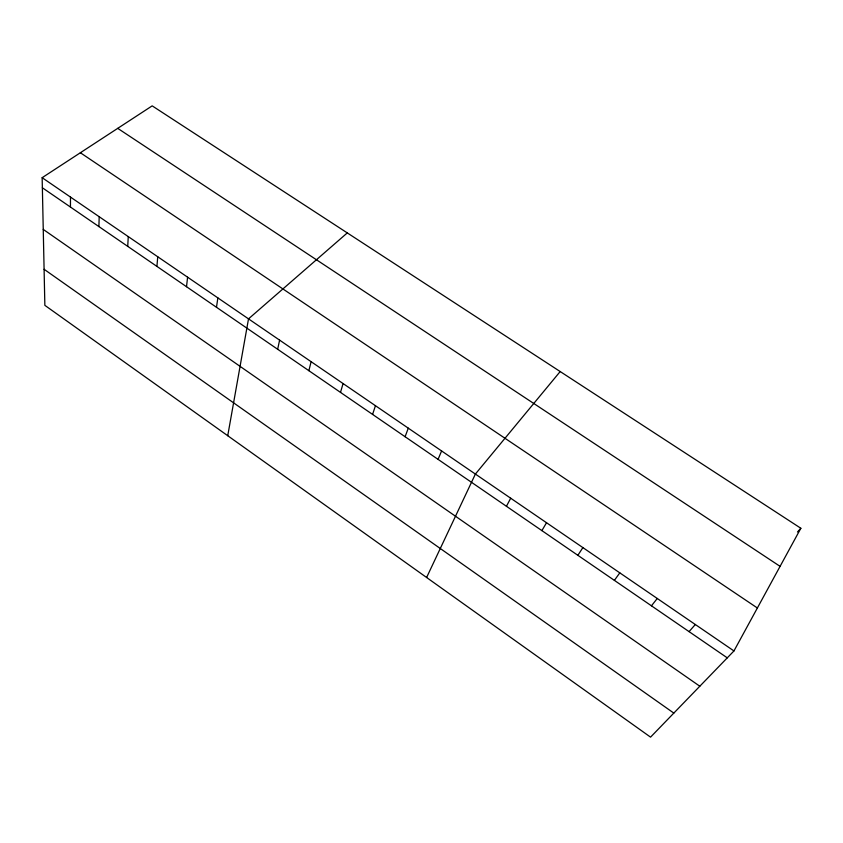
<?xml version="1.0" encoding="UTF-8"?>
<svg xmlns="http://www.w3.org/2000/svg" width="843" height="843" viewBox="0 0 843 843"><rect width="100%" height="100%" fill="white"/><g stroke="black" fill="none" stroke-linecap="round" stroke-linejoin="round"><path stroke-width="1.26" d="M70.454 207.041L70.485 197.072M98.905 226.577L99.189 216.714M127.725 246.356L128.262 236.609M156.924 266.399L157.736 256.767M186.514 286.704L187.589 277.189M216.493 307.284L217.852 297.885M227.736 435.715L248.516 318.865L347.284 232.91M277.663 349.265L279.602 340.129M308.875 370.688L311.12 361.689M340.509 392.395L343.069 383.544M372.585 414.408L375.451 405.704M405.093 436.727L408.297 428.17M438.065 459.351L441.606 450.952M426.611 577.487L475.389 474.061L560.184 371.542M506.443 506.285L510.689 498.213M733.958 650.944L800.85 528.266L152.183 105.86L42.15 177.694L44.858 305.345L650.554 737.14L733.958 650.944L42.15 177.694M541.891 530.616L546.527 522.723M577.866 555.305L582.892 547.602M614.389 580.374L619.805 572.85M651.449 605.811L657.277 598.488M689.068 631.628L695.327 624.515M797.478 531.986L800.85 528.266M117.735 128.357L780.081 566.359M80.37 152.741L757.372 607.993M42.361 187.768L727.267 657.846M43.246 229.412L699.816 686.223M44.099 269.286L673.82 713.094"/></g></svg>
